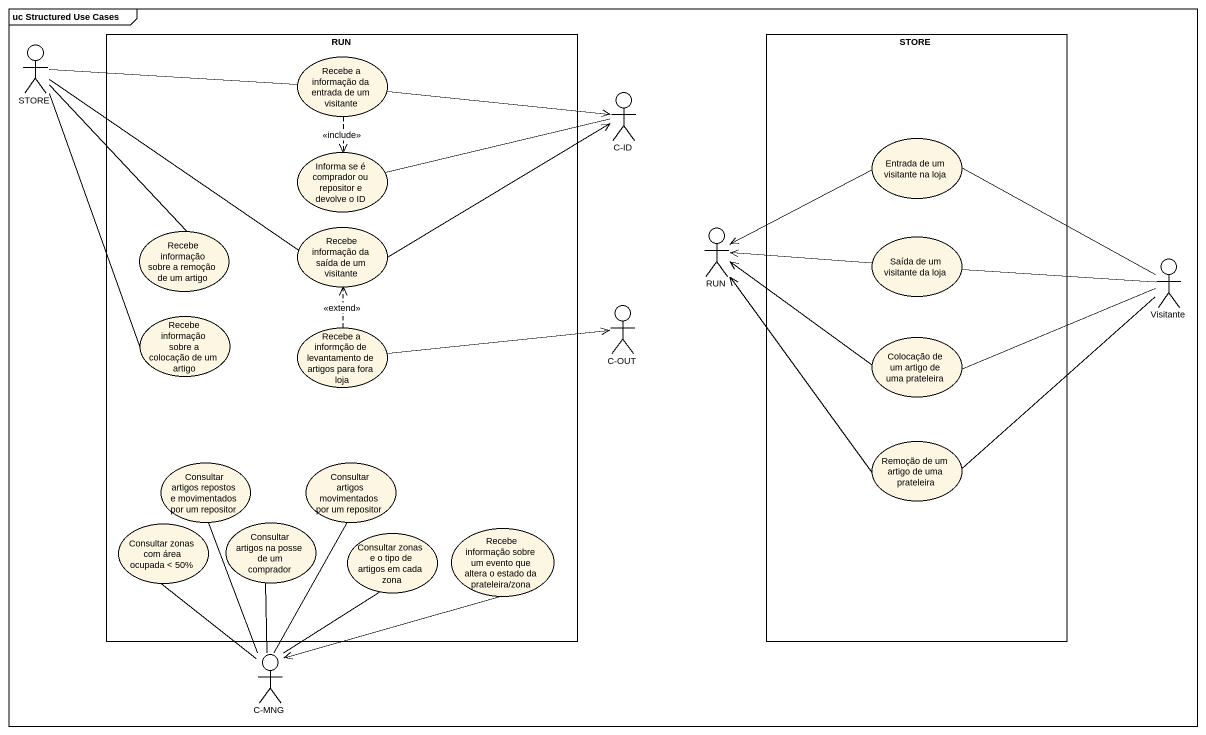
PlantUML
@startuml
mainframe uc Structured Use Cases
rectangle RUN {
  usecase "Recebe a informação da entrada de um visitante" as Recebe_a_informação_da
  usecase "Informa se é comprador ou repositor e devolve o ID" as Informa_se_é_comprador_ou
  usecase "Recebe informação da saída de um visitante" as Recebe_informação_da_saída
  usecase "Recebe informação sobre a remoção de um artigo" as Recebe_informação_sobre_a
  usecase "Recebe informação sobre a colocação de um artigo" as Recebe_informação_sobre_a_2
  usecase "Recebe a informção de levantamento de artigos para fora loja" as Recebe_a_informção_de
  usecase "Consultar artigos repostos e movimentados por um repositor" as Consultar_artigos_repostos
  usecase "Consultar artigos movimentados por um repositor" as Consultar_artigos
  usecase "Consultar zonas com área ocupada < 50%" as Consultar_zonas_com_área
  usecase "Consultar artigos na posse de um comprador" as Consultar_artigos_na_posse
  usecase "Consultar zonas e o tipo de artigos em cada zona" as Consultar_zonas_e_o_tipo_de
  usecase "Recebe informação sobre um evento que altera o estado da prateleira/zona" as Recebe_informação_sobre_um
}
rectangle STORE {
  usecase "Entrada de um visitante na loja" as Entrada_de_um_visitante_na
  usecase "Saída de um visitante da loja" as Saída_de_um_visitante_da
  usecase "Colocação de um artigo de uma prateleira" as Colocação_de_um_artigo_de
  usecase "Remoção de um artigo de uma prateleira" as Remoção_de_um_artigo_de_uma
}
actor "STORE" as STORE_2
actor "C-ID" as C_ID
actor "RUN" as RUN_2
actor Visitante
actor "C-OUT" as C_OUT
actor "C-MNG" as C_MNG
STORE_2 -right- Recebe_a_informação_da
STORE_2 -right- Recebe_informação_da_saída
STORE_2 -- Recebe_informação_sobre_a
STORE_2 -- Recebe_informação_sobre_a_2
Recebe_a_informação_da -right-> C_ID
Recebe_a_informação_da ..> Informa_se_é_comprador_ou : <<include>>
C_ID <-left- Recebe_informação_da_saída
Informa_se_é_comprador_ou -right- C_ID
Entrada_de_um_visitante_na -left-> RUN_2
RUN_2 <-right- Colocação_de_um_artigo_de
RUN_2 <-- Remoção_de_um_artigo_de_uma
Saída_de_um_visitante_da -left-> RUN_2
Saída_de_um_visitante_da -right- Visitante
Visitante -left- Entrada_de_um_visitante_na
Recebe_a_informção_de .up.> Recebe_informação_da_saída : <<extend>>
Recebe_a_informção_de -right-> C_OUT
Colocação_de_um_artigo_de -right- Visitante
Consultar_artigos_repostos -- C_MNG
Remoção_de_um_artigo_de_uma -up- Visitante
Consultar_artigos_na_posse -- C_MNG
C_MNG -up- Consultar_artigos
C_MNG -up- Consultar_zonas_com_área
C_MNG -up- Consultar_zonas_e_o_tipo_de
C_MNG <-right- Recebe_informação_sobre_um
@enduml
